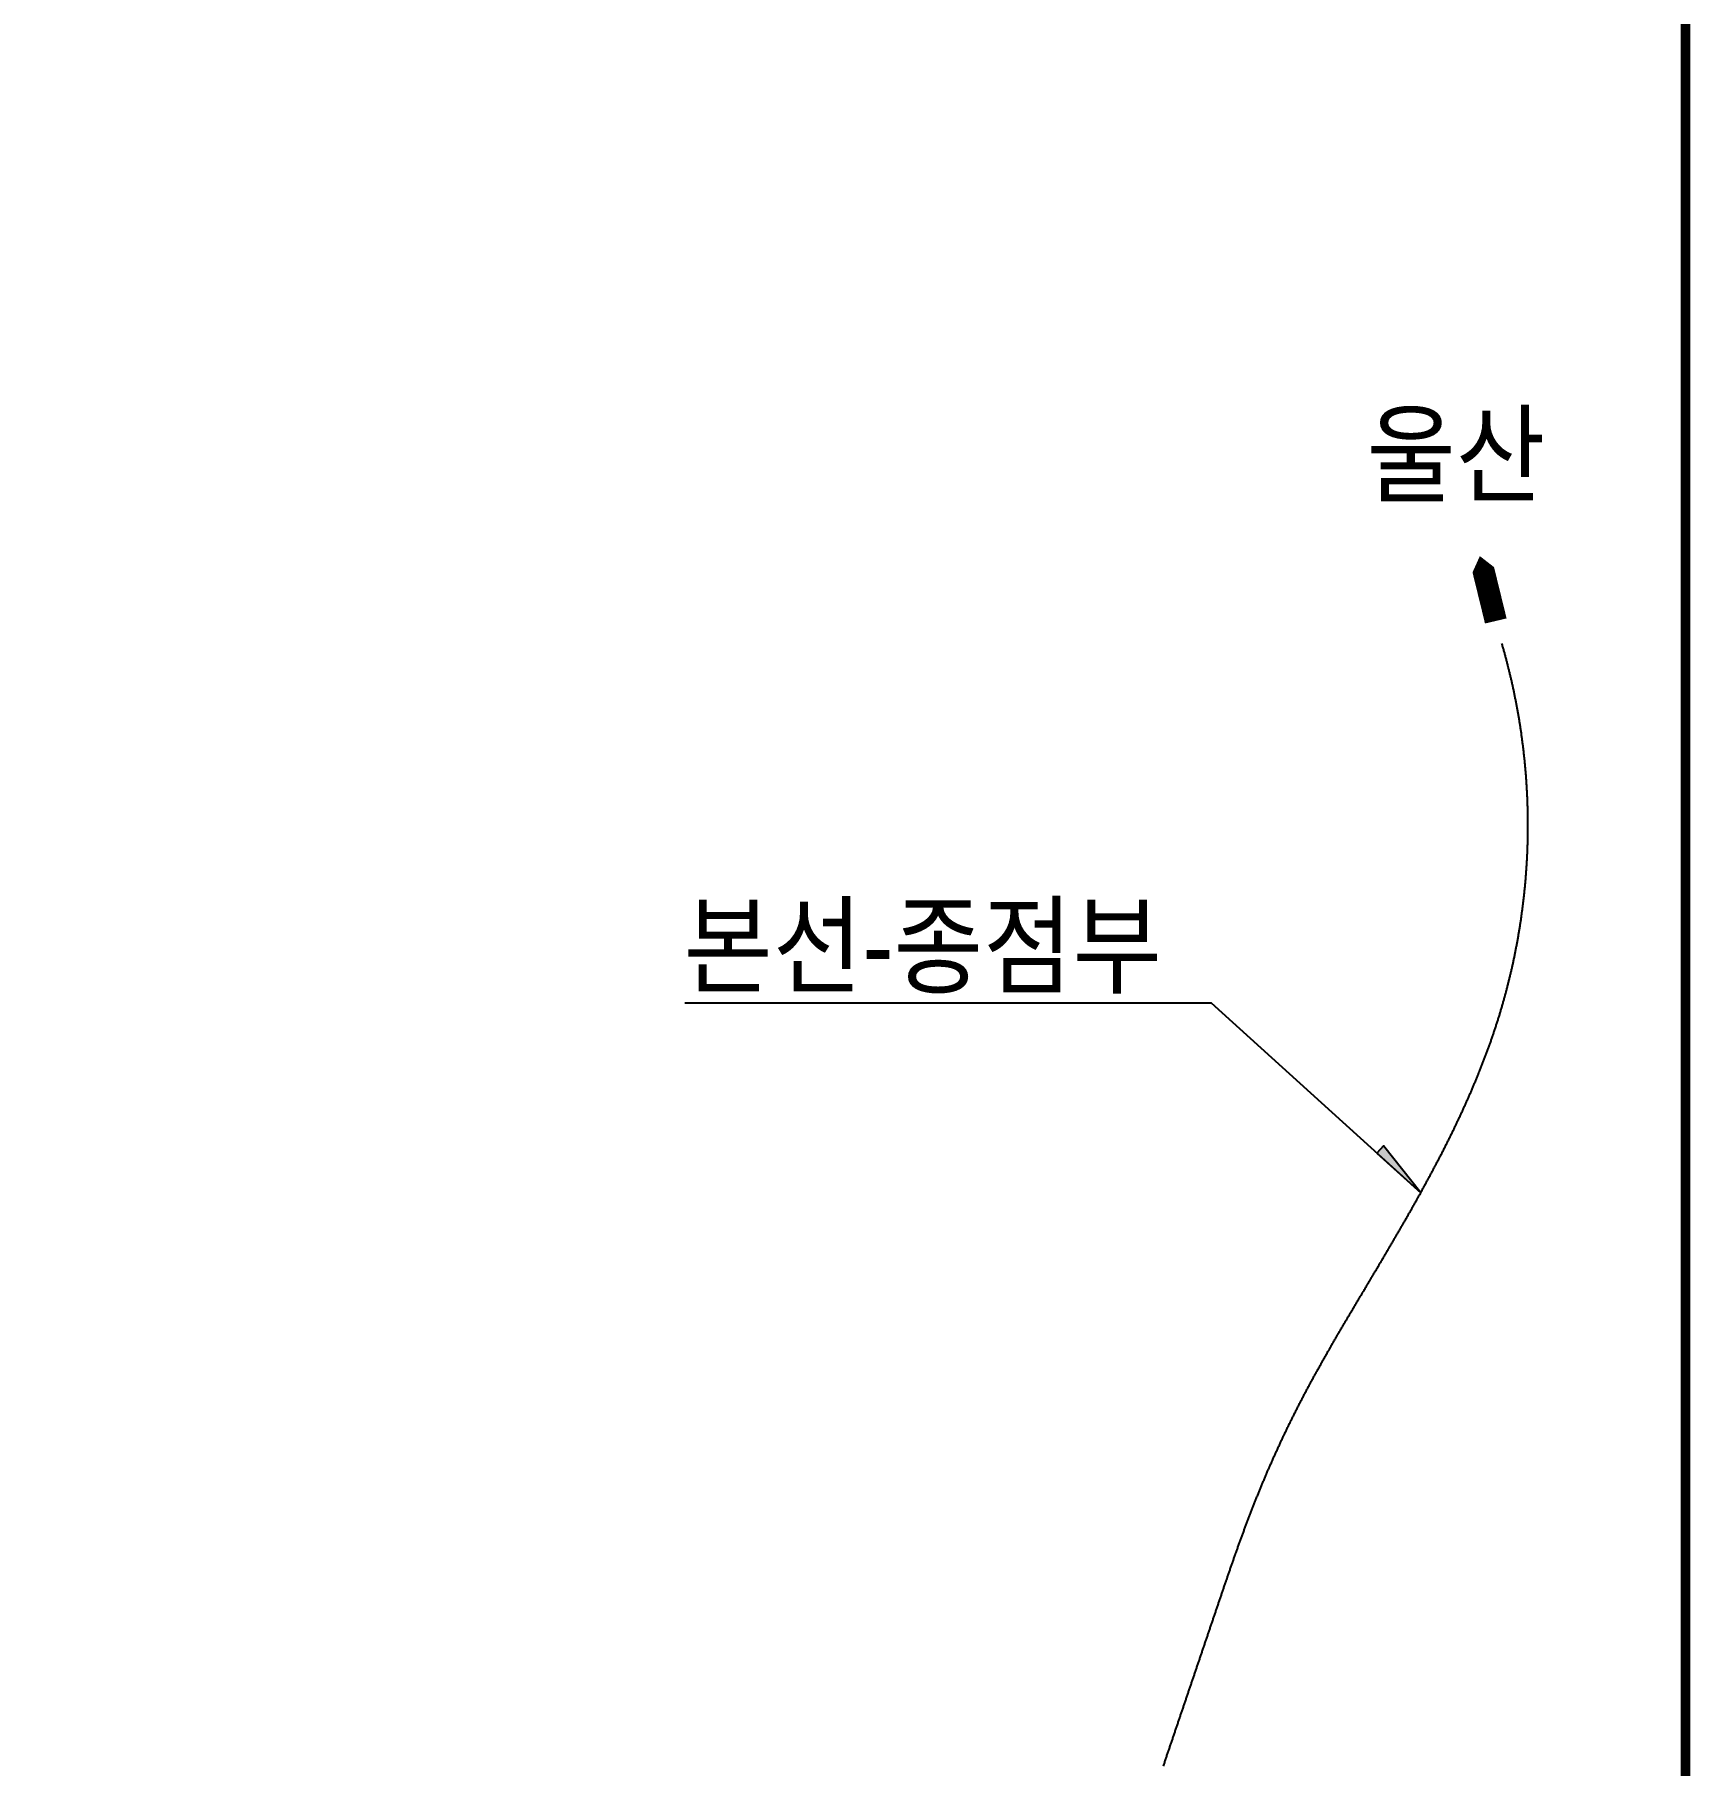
# Model space of a CAD drawing. Header units: inches. Extents: x 0 to 2523, y 0 to 1782.
# Drawn here: x 484.3 to 735, y 938.1 to 1200 of the extents above; entities that cross this region are included whole.
import ezdxf

# ---------------------------------------------------------------- set-up
doc = ezdxf.new("R2010")
doc.units = ezdxf.units.IN
doc.header["$LTSCALE"] = 12
doc.header["$MEASUREMENT"] = 0
for name, color, linetype in [('CA-ALGN-CNTL', 2, 'Continuous'), ('CA-LEAL', 1, 'Continuous'), ('CA-LEAT', 3, 'Continuous'), ('CZ-LIN1', 7, 'Continuous'), ('CZ-SYMB', 2, 'Continuous'), ('CZ-TEX3', 2, 'Continuous')]:
    doc.layers.add(name, color=color, linetype=linetype)
doc.styles.add('GHG1', font='Dotum.ttf')

msp = doc.modelspace()

# ---------------------------------------------------------------- hatches: boundary and pattern name
at = {"layer": 'CA-LEAL'}
msp.add_hatch(color=1, dxfattribs=at).paths.add_polyline_path([(694.17, 1024.77), (688.51, 1031.84), (687.54, 1030.77)])

# ---------------------------------------------------------------- linework, layer by layer
at = {"layer": 'CA-ALGN-CNTL'}
msp.add_lwpolyline([(655.22, 937.99), (655.26, 938.13), (655.31, 938.26), (655.35, 938.39), (655.4, 938.52), (655.44, 938.66), (655.48, 938.79), (655.53, 938.92), (655.57, 939.06), (655.62, 939.19), (655.66, 939.32), (655.71, 939.45), (655.75, 939.59), (655.8, 939.72), (655.84, 939.85), (655.89, 939.98), (655.93, 940.12), (655.98, 940.25), (656.02, 940.38), (656.07, 940.51), (656.11, 940.65), (656.16, 940.78), (656.2, 940.91), (656.25, 941.04), (656.29, 941.18), (656.32, 941.24), (656.34, 941.31), (656.38, 941.44), (656.43, 941.57), (656.47, 941.71), (656.52, 941.84), (656.56, 941.97), (656.61, 942.1), (656.65, 942.24), (656.7, 942.37), (656.74, 942.5), (656.79, 942.64), (656.83, 942.77), (656.88, 942.9), (656.92, 943.03), (656.97, 943.17), (657.01, 943.3), (657.06, 943.43), (657.1, 943.56), (657.15, 943.7), (657.19, 943.83), (657.24, 943.96), (657.28, 944.09), (657.33, 944.23), (657.37, 944.36), (657.42, 944.49), (657.46, 944.62), (657.51, 944.76), (657.55, 944.89), (657.6, 945.02), (657.64, 945.15), (657.69, 945.29), (657.71, 945.35), (657.73, 945.42), (657.78, 945.55), (657.82, 945.69), (657.87, 945.82), (657.91, 945.95), (657.96, 946.08), (658, 946.22), (658.05, 946.35), (658.09, 946.48), (658.14, 946.61), (658.18, 946.75), (658.23, 946.88), (658.27, 947.01), (658.31, 947.14), (658.36, 947.28), (658.4, 947.41), (658.45, 947.54), (658.49, 947.67), (658.54, 947.81), (658.58, 947.94), (658.63, 948.07), (658.67, 948.2), (658.72, 948.34), (658.76, 948.47), (658.81, 948.6), (658.85, 948.73), (658.9, 948.87), (658.94, 949), (658.99, 949.13), (659.01, 949.2), (659.03, 949.27), (659.08, 949.4), (659.12, 949.53), (659.17, 949.66), (659.21, 949.8), (659.26, 949.93), (659.3, 950.06), (659.35, 950.19), (659.39, 950.33), (659.44, 950.46), (659.48, 950.59), (659.53, 950.72), (659.57, 950.86), (659.62, 950.99), (659.66, 951.12), (659.71, 951.25), (659.75, 951.39), (659.8, 951.52), (659.84, 951.65), (659.89, 951.78), (659.93, 951.92), (659.98, 952.05), (660.02, 952.18), (660.07, 952.31), (660.11, 952.45), (660.16, 952.58), (660.2, 952.71), (660.25, 952.85), (660.29, 952.98), (660.34, 953.11), (660.38, 953.24), (660.43, 953.38), (660.47, 953.51), (660.52, 953.64), (660.56, 953.77), (660.61, 953.91), (660.65, 954.04), (660.7, 954.17), (660.74, 954.3), (660.79, 954.44), (660.83, 954.57), (660.88, 954.7), (660.92, 954.83), (660.97, 954.97), (661.01, 955.1), (661.06, 955.23), (661.1, 955.36), (661.14, 955.5), (661.19, 955.63), (661.23, 955.76), (661.28, 955.9), (661.32, 956.03), (661.37, 956.16), (661.41, 956.29), (661.46, 956.43), (661.5, 956.56), (661.55, 956.69), (661.59, 956.82), (661.64, 956.96), (661.68, 957.09), (661.73, 957.22), (661.77, 957.35), (661.82, 957.49), (661.86, 957.62), (661.91, 957.75), (661.95, 957.88), (662, 958.02), (662.04, 958.15), (662.09, 958.28), (662.13, 958.41), (662.18, 958.55), (662.22, 958.68), (662.27, 958.81), (662.31, 958.94), (662.36, 959.08), (662.4, 959.21), (662.45, 959.34), (662.49, 959.48), (662.54, 959.61), (662.58, 959.74), (662.63, 959.87), (662.67, 960.01), (662.72, 960.14), (662.76, 960.27), (662.81, 960.4), (662.85, 960.54), (662.9, 960.67), (662.94, 960.8), (662.99, 960.93), (663.03, 961.07), (663.07, 961.19), (663.08, 961.2), (663.12, 961.33), (663.17, 961.46), (663.21, 961.6), (663.26, 961.73), (663.3, 961.86), (663.35, 961.99), (663.39, 962.13), (663.44, 962.26), (663.48, 962.39), (663.53, 962.52), (663.57, 962.66), (663.62, 962.79), (663.66, 962.92), (663.71, 963.06), (663.75, 963.19), (663.8, 963.32), (663.84, 963.45), (663.89, 963.59), (663.93, 963.72), (663.98, 963.85), (664.02, 963.98), (664.07, 964.12), (664.11, 964.25), (664.16, 964.38), (664.2, 964.51), (664.25, 964.65), (664.29, 964.78), (664.34, 964.91), (664.38, 965.04), (664.43, 965.18), (664.47, 965.31), (664.52, 965.44), (664.56, 965.57), (664.61, 965.71), (664.65, 965.84), (664.7, 965.97), (664.72, 966.04), (664.75, 966.1), (664.79, 966.24), (664.84, 966.37), (664.85, 966.42), (664.88, 966.5), (664.89, 966.51), (664.92, 966.62), (664.93, 966.63), (664.97, 966.76), (665.02, 966.9), (665.06, 967.03), (665.11, 967.16), (665.16, 967.29), (665.2, 967.43), (665.25, 967.56), (665.29, 967.69), (665.34, 967.82), (665.39, 967.96), (665.43, 968.09), (665.48, 968.22), (665.52, 968.35), (665.57, 968.48), (665.62, 968.62), (665.66, 968.75), (665.7, 968.84), (665.71, 968.88), (665.76, 969.01), (665.8, 969.14), (665.82, 969.2), (665.85, 969.28), (665.89, 969.41), (665.94, 969.54), (665.99, 969.67), (666.03, 969.8), (666.08, 969.94), (666.13, 970.07), (666.17, 970.2), (666.2, 970.28), (666.22, 970.33), (666.27, 970.46), (666.32, 970.6), (666.36, 970.73), (666.41, 970.86), (666.46, 970.99), (666.5, 971.12), (666.55, 971.26), (666.6, 971.39), (666.65, 971.52), (666.69, 971.65), (666.74, 971.78), (666.79, 971.91), (666.84, 972.05), (666.88, 972.18), (666.93, 972.31), (666.98, 972.44), (667.03, 972.57), (667.08, 972.7), (667.12, 972.83), (667.17, 972.97), (667.22, 973.1), (667.27, 973.23), (667.32, 973.36), (667.37, 973.49), (667.41, 973.62), (667.46, 973.75), (667.51, 973.89), (667.56, 974.02), (667.61, 974.15), (667.66, 974.28), (667.71, 974.41), (667.76, 974.54), (667.8, 974.67), (667.85, 974.8), (667.9, 974.93), (667.95, 975.07), (668, 975.2), (668.05, 975.33), (668.1, 975.46), (668.15, 975.59), (668.2, 975.72), (668.25, 975.85), (668.3, 975.98), (668.35, 976.11), (668.4, 976.24), (668.45, 976.37), (668.5, 976.5), (668.55, 976.64), (668.6, 976.77), (668.65, 976.9), (668.7, 977.03), (668.76, 977.16), (668.81, 977.29), (668.86, 977.42), (668.91, 977.55), (668.96, 977.68), (669.01, 977.81), (669.06, 977.94), (669.11, 978.07), (669.17, 978.2), (669.22, 978.33), (669.27, 978.46), (669.32, 978.59), (669.37, 978.72), (669.43, 978.85), (669.48, 978.98), (669.48, 978.98), (669.52, 979.08), (669.53, 979.11), (669.58, 979.24), (669.64, 979.37), (669.67, 979.45), (669.69, 979.5), (669.74, 979.63), (669.77, 979.69), (669.8, 979.76), (669.85, 979.89), (669.9, 980.02), (669.95, 980.15), (670.01, 980.27), (670.06, 980.4), (670.12, 980.53), (670.17, 980.66), (670.22, 980.79), (670.28, 980.92), (670.33, 981.05), (670.39, 981.18), (670.44, 981.31), (670.49, 981.44), (670.55, 981.57), (670.6, 981.7), (670.66, 981.82), (670.71, 981.95), (670.77, 982.08), (670.8, 982.15), (670.82, 982.21), (670.88, 982.34), (670.93, 982.47), (670.99, 982.6), (671.04, 982.72), (671.08, 982.8), (671.1, 982.85), (671.16, 982.98), (671.21, 983.11), (671.27, 983.24), (671.32, 983.37), (671.38, 983.49), (671.44, 983.62), (671.49, 983.75), (671.55, 983.88), (671.61, 984.01), (671.66, 984.14), (671.72, 984.26), (671.78, 984.39), (671.83, 984.52), (671.89, 984.65), (671.95, 984.77), (672, 984.9), (672.06, 985.03), (672.12, 985.16), (672.18, 985.29), (672.24, 985.41), (672.29, 985.54), (672.35, 985.67), (672.41, 985.79), (672.44, 985.86), (672.47, 985.92), (672.53, 986.05), (672.58, 986.18), (672.64, 986.3), (672.7, 986.43), (672.76, 986.56), (672.82, 986.69), (672.88, 986.81), (672.94, 986.94), (673, 987.07), (673.06, 987.19), (673.11, 987.32), (673.17, 987.45), (673.23, 987.57), (673.29, 987.7), (673.35, 987.83), (673.41, 987.95), (673.44, 988.02), (673.47, 988.08), (673.53, 988.21), (673.59, 988.33), (673.65, 988.46), (673.71, 988.58), (673.77, 988.71), (673.84, 988.84), (673.9, 988.96), (673.96, 989.09), (674.02, 989.22), (674.08, 989.34), (674.14, 989.47), (674.2, 989.59), (674.26, 989.72), (674.32, 989.84), (674.39, 989.97), (674.45, 990.1), (674.48, 990.16), (674.51, 990.22), (674.57, 990.35), (674.63, 990.47), (674.7, 990.6), (674.76, 990.72), (674.82, 990.85), (674.88, 990.97), (674.95, 991.1), (675, 991.2), (675.01, 991.22), (675.07, 991.35), (675.13, 991.47), (675.2, 991.6), (675.26, 991.72), (675.32, 991.85), (675.39, 991.97), (675.45, 992.1), (675.51, 992.22), (675.58, 992.35), (675.64, 992.47), (675.7, 992.6), (675.77, 992.72), (675.83, 992.85), (675.86, 992.91), (675.9, 992.97), (675.96, 993.1), (676.03, 993.22), (676.09, 993.34), (676.15, 993.47), (676.21, 993.58), (676.22, 993.59), (676.28, 993.72), (676.35, 993.84), (676.41, 993.97), (676.48, 994.09), (676.54, 994.21), (676.61, 994.34), (676.67, 994.46), (676.74, 994.58), (676.81, 994.71), (676.87, 994.83), (676.94, 994.96), (676.97, 995.02), (677, 995.08), (677.07, 995.2), (677.14, 995.33), (677.2, 995.45), (677.27, 995.57), (677.33, 995.7), (677.37, 995.76), (677.4, 995.82), (677.47, 995.94), (677.53, 996.07), (677.6, 996.19), (677.67, 996.31), (677.73, 996.43), (677.8, 996.56), (677.87, 996.68), (677.94, 996.8), (678, 996.93), (678.07, 997.05), (678.14, 997.17), (678.2, 997.29), (678.23, 997.34), (678.27, 997.4), (678.27, 997.42), (678.33, 997.53), (678.34, 997.54), (678.41, 997.66), (678.48, 997.78), (678.52, 997.87), (678.54, 997.91), (678.61, 998.03), (678.68, 998.15), (678.75, 998.27), (678.82, 998.4), (678.88, 998.52), (678.95, 998.64), (679.02, 998.76), (679.09, 998.88), (679.16, 999.01), (679.23, 999.13), (679.29, 999.25), (679.36, 999.37), (679.43, 999.49), (679.5, 999.62), (679.57, 999.74), (679.64, 999.86), (679.71, 999.98), (679.78, 1000.1), (679.85, 1000.23), (679.92, 1000.35), (679.98, 1000.47), (680.05, 1000.59), (680.12, 1000.71), (680.19, 1000.83), (680.23, 1000.91), (680.26, 1000.96), (680.33, 1001.08), (680.4, 1001.2), (680.41, 1001.21), (680.44, 1001.26), (680.46, 1001.31), (680.47, 1001.32), (680.49, 1001.34), (680.54, 1001.44), (680.61, 1001.56), (680.68, 1001.68), (680.75, 1001.8), (680.82, 1001.93), (680.89, 1002.05), (680.96, 1002.17), (681.03, 1002.29), (681.1, 1002.41), (681.17, 1002.53), (681.24, 1002.65), (681.31, 1002.77), (681.38, 1002.9), (681.45, 1003.02), (681.52, 1003.14), (681.59, 1003.26), (681.66, 1003.38), (681.73, 1003.5), (681.81, 1003.62), (681.88, 1003.74), (681.95, 1003.86), (682.02, 1003.98), (682.09, 1004.1), (682.16, 1004.22), (682.23, 1004.35), (682.3, 1004.47), (682.37, 1004.59), (682.44, 1004.71), (682.51, 1004.83), (682.58, 1004.95), (682.66, 1005.07), (682.73, 1005.19), (682.8, 1005.31), (682.87, 1005.43), (682.94, 1005.55), (683.01, 1005.67), (683.05, 1005.73), (683.08, 1005.79), (683.15, 1005.91), (683.23, 1006.03), (683.3, 1006.15), (683.37, 1006.28), (683.44, 1006.4), (683.47, 1006.46), (683.51, 1006.52), (683.58, 1006.64), (683.65, 1006.76), (683.72, 1006.88), (683.72, 1006.88), (683.75, 1006.93), (683.8, 1007), (683.87, 1007.12), (683.94, 1007.24), (684.01, 1007.36), (684.08, 1007.48), (684.15, 1007.6), (684.23, 1007.72), (684.3, 1007.84), (684.37, 1007.96), (684.44, 1008.08), (684.51, 1008.2), (684.58, 1008.32), (684.58, 1008.32), (684.65, 1008.44), (684.73, 1008.56), (684.8, 1008.68), (684.87, 1008.8), (684.94, 1008.92), (685.01, 1009.04), (685.08, 1009.16), (685.16, 1009.28), (685.23, 1009.4), (685.3, 1009.52), (685.36, 1009.62), (685.37, 1009.64), (685.41, 1009.7), (685.44, 1009.76), (685.46, 1009.8), (685.49, 1009.85), (685.51, 1009.89), (685.58, 1010), (685.58, 1010), (685.59, 1010.01), (685.66, 1010.13), (685.73, 1010.25), (685.74, 1010.27), (685.8, 1010.37), (685.87, 1010.49), (685.94, 1010.61), (686.02, 1010.73), (686.05, 1010.79), (686.09, 1010.85), (686.16, 1010.97), (686.23, 1011.09), (686.3, 1011.21), (686.37, 1011.33), (686.45, 1011.45), (686.52, 1011.57), (686.59, 1011.69), (686.66, 1011.81), (686.73, 1011.93), (686.8, 1012.05), (686.88, 1012.17), (686.95, 1012.29), (687.02, 1012.41), (687.09, 1012.53), (687.16, 1012.65), (687.23, 1012.77), (687.31, 1012.89), (687.38, 1013.01), (687.45, 1013.13), (687.52, 1013.25), (687.59, 1013.37), (687.66, 1013.49), (687.73, 1013.61), (687.81, 1013.73), (687.88, 1013.86), (687.95, 1013.98), (688.02, 1014.1), (688.09, 1014.22), (688.16, 1014.34), (688.23, 1014.46), (688.31, 1014.58), (688.38, 1014.7), (688.45, 1014.82), (688.52, 1014.94), (688.59, 1015.06), (688.66, 1015.18), (688.73, 1015.3), (688.8, 1015.42), (688.88, 1015.54), (688.95, 1015.66), (689.02, 1015.78), (689.09, 1015.9), (689.16, 1016.02), (689.23, 1016.15), (689.3, 1016.27), (689.37, 1016.39), (689.44, 1016.51), (689.51, 1016.63), (689.59, 1016.75), (689.66, 1016.87), (689.73, 1016.99), (689.8, 1017.11), (689.87, 1017.23), (689.94, 1017.35), (690.01, 1017.47), (690.08, 1017.59), (690.15, 1017.72), (690.22, 1017.84), (690.29, 1017.96), (690.36, 1018.08), (690.43, 1018.2), (690.5, 1018.32), (690.57, 1018.44), (690.64, 1018.56), (690.72, 1018.68), (690.79, 1018.8), (690.86, 1018.93), (690.93, 1019.05), (691, 1019.17), (691.07, 1019.29), (691.14, 1019.41), (691.21, 1019.53), (691.28, 1019.65), (691.35, 1019.77), (691.42, 1019.89), (691.49, 1020.02), (691.56, 1020.14), (691.63, 1020.26), (691.7, 1020.38), (691.77, 1020.5), (691.84, 1020.62), (691.9, 1020.74), (691.97, 1020.87), (692.04, 1020.99), (692.11, 1021.11), (692.18, 1021.23), (692.25, 1021.35), (692.32, 1021.47), (692.39, 1021.6), (692.46, 1021.72), (692.53, 1021.84), (692.6, 1021.96), (692.67, 1022.08), (692.74, 1022.2), (692.81, 1022.33), (692.87, 1022.45), (692.94, 1022.57), (693.01, 1022.69), (693.08, 1022.81), (693.15, 1022.94), (693.22, 1023.06), (693.29, 1023.18), (693.36, 1023.3), (693.42, 1023.42), (693.49, 1023.55), (693.56, 1023.67), (693.63, 1023.79), (693.7, 1023.91), (693.73, 1023.97), (693.77, 1024.03), (693.83, 1024.16), (693.9, 1024.28), (693.97, 1024.4), (694.04, 1024.52), (694.11, 1024.65), (694.17, 1024.77), (694.24, 1024.89), (694.31, 1025.01), (694.38, 1025.14), (694.44, 1025.26), (694.51, 1025.38), (694.58, 1025.5), (694.65, 1025.63), (694.71, 1025.75), (694.78, 1025.87), (694.85, 1026), (694.91, 1026.12), (694.98, 1026.24), (695.05, 1026.36), (695.11, 1026.49), (695.18, 1026.61), (695.25, 1026.73), (695.31, 1026.86), (695.38, 1026.98), (695.45, 1027.1), (695.51, 1027.23), (695.58, 1027.35), (695.65, 1027.47), (695.71, 1027.6), (695.78, 1027.72), (695.85, 1027.84), (695.91, 1027.97), (695.98, 1028.09), (696.04, 1028.21), (696.11, 1028.34), (696.17, 1028.46), (696.24, 1028.59), (696.27, 1028.65), (696.3, 1028.71), (696.37, 1028.83), (696.44, 1028.96), (696.5, 1029.08), (696.57, 1029.2), (696.63, 1029.33), (696.7, 1029.45), (696.76, 1029.58), (696.83, 1029.7), (696.89, 1029.83), (696.95, 1029.95), (697.02, 1030.07), (697.08, 1030.2), (697.15, 1030.32), (697.21, 1030.45), (697.28, 1030.57), (697.34, 1030.7), (697.4, 1030.82), (697.47, 1030.94), (697.53, 1031.07), (697.6, 1031.19), (697.66, 1031.32), (697.72, 1031.44), (697.79, 1031.57), (697.85, 1031.69), (697.91, 1031.82), (697.98, 1031.94), (698.04, 1032.07), (698.1, 1032.19), (698.16, 1032.32), (698.23, 1032.44), (698.29, 1032.57), (698.35, 1032.69), (698.41, 1032.82), (698.48, 1032.94), (698.54, 1033.07), (698.6, 1033.2), (698.66, 1033.32), (698.72, 1033.45), (698.79, 1033.57), (698.85, 1033.7), (698.91, 1033.82), (698.97, 1033.95), (699.03, 1034.08), (699.09, 1034.2), (699.16, 1034.33), (699.22, 1034.45), (699.28, 1034.58), (699.34, 1034.71), (699.4, 1034.83), (699.46, 1034.96), (699.52, 1035.08), (699.58, 1035.21), (699.64, 1035.34), (699.7, 1035.46), (699.76, 1035.59), (699.82, 1035.72), (699.88, 1035.84), (699.94, 1035.97), (700, 1036.1), (700.06, 1036.22), (700.12, 1036.35), (700.18, 1036.48), (700.24, 1036.6), (700.3, 1036.73), (700.35, 1036.86), (700.41, 1036.98), (700.47, 1037.11), (700.53, 1037.24), (700.59, 1037.37), (700.65, 1037.49), (700.7, 1037.62), (700.76, 1037.75), (700.82, 1037.88), (700.88, 1038), (700.94, 1038.13), (700.99, 1038.26), (701.05, 1038.39), (701.11, 1038.51), (701.17, 1038.64), (701.22, 1038.77), (701.28, 1038.9), (701.34, 1039.03), (701.39, 1039.15), (701.45, 1039.28), (701.51, 1039.41), (701.56, 1039.54), (701.62, 1039.67), (701.67, 1039.79), (701.73, 1039.92), (701.78, 1040.05), (701.84, 1040.18), (701.9, 1040.31), (701.95, 1040.44), (702.01, 1040.57), (702.06, 1040.69), (702.12, 1040.82), (702.17, 1040.95), (702.22, 1041.08), (702.28, 1041.21), (702.33, 1041.34), (702.39, 1041.47), (702.44, 1041.6), (702.5, 1041.73), (702.55, 1041.86), (702.6, 1041.99), (702.66, 1042.12), (702.71, 1042.24), (702.76, 1042.37), (702.82, 1042.5), (702.87, 1042.63), (702.89, 1042.7), (702.92, 1042.76), (702.97, 1042.89), (703, 1042.97), (703.02, 1043.01), (703.03, 1043.02), (703.04, 1043.06), (703.06, 1043.1), (703.08, 1043.15), (703.13, 1043.28), (703.18, 1043.41), (703.22, 1043.52), (703.23, 1043.54), (703.29, 1043.67), (703.34, 1043.8), (703.39, 1043.93), (703.44, 1044.06), (703.49, 1044.19), (703.54, 1044.32), (703.59, 1044.46), (703.64, 1044.59), (703.69, 1044.72), (703.74, 1044.85), (703.79, 1044.98), (703.84, 1045.11), (703.89, 1045.24), (703.94, 1045.37), (703.99, 1045.5), (704.04, 1045.63), (704.09, 1045.76), (704.14, 1045.89), (704.19, 1046.03), (704.24, 1046.16), (704.28, 1046.29), (704.33, 1046.42), (704.38, 1046.55), (704.43, 1046.68), (704.48, 1046.81), (704.52, 1046.95), (704.57, 1047.08), (704.6, 1047.17), (704.61, 1047.2), (704.62, 1047.21), (704.64, 1047.26), (704.67, 1047.34), (704.71, 1047.47), (704.76, 1047.61), (704.81, 1047.74), (704.85, 1047.87), (704.9, 1048), (704.94, 1048.13), (704.99, 1048.27), (705.04, 1048.4), (705.08, 1048.53), (705.1, 1048.6), (705.13, 1048.66), (705.17, 1048.8), (705.22, 1048.93), (705.26, 1049.06), (705.31, 1049.19), (705.35, 1049.33), (705.39, 1049.46), (705.44, 1049.59), (705.48, 1049.73), (705.53, 1049.86), (705.57, 1049.99), (705.61, 1050.12), (705.66, 1050.26), (705.7, 1050.39), (705.74, 1050.52), (705.78, 1050.66), (705.83, 1050.79), (705.87, 1050.92), (705.91, 1051.06), (705.95, 1051.18), (705.95, 1051.19), (705.99, 1051.33), (706.03, 1051.46), (706.08, 1051.59), (706.12, 1051.73), (706.16, 1051.86), (706.2, 1052), (706.24, 1052.13), (706.28, 1052.26), (706.32, 1052.4), (706.36, 1052.53), (706.4, 1052.67), (706.44, 1052.8), (706.48, 1052.93), (706.52, 1053.07), (706.56, 1053.2), (706.59, 1053.34), (706.63, 1053.47), (706.67, 1053.61), (706.71, 1053.74), (706.75, 1053.88), (706.79, 1054.01), (706.82, 1054.15), (706.86, 1054.28), (706.9, 1054.42), (706.92, 1054.48), (706.93, 1054.55), (706.97, 1054.69), (707.01, 1054.82), (707.04, 1054.96), (707.06, 1055.02), (707.08, 1055.09), (707.12, 1055.23), (707.15, 1055.36), (707.18, 1055.46), (707.19, 1055.5), (707.22, 1055.63), (707.26, 1055.77), (707.29, 1055.9), (707.33, 1056.04), (707.36, 1056.18), (707.4, 1056.31), (707.43, 1056.45), (707.47, 1056.58), (707.5, 1056.72), (707.53, 1056.85), (707.57, 1056.99), (707.6, 1057.13), (707.63, 1057.26), (707.67, 1057.4), (707.7, 1057.53), (707.73, 1057.67), (707.76, 1057.81), (707.8, 1057.94), (707.83, 1058.08), (707.86, 1058.22), (707.89, 1058.35), (707.92, 1058.49), (707.95, 1058.63), (707.99, 1058.76), (708.02, 1058.9), (708.05, 1059.03), (708.08, 1059.17), (708.11, 1059.31), (708.14, 1059.44), (708.17, 1059.58), (708.2, 1059.72), (708.23, 1059.86), (708.26, 1059.99), (708.28, 1060.13), (708.31, 1060.27), (708.34, 1060.4), (708.37, 1060.54), (708.4, 1060.68), (708.43, 1060.81), (708.45, 1060.95), (708.48, 1061.09), (708.51, 1061.23), (708.54, 1061.36), (708.56, 1061.5), (708.59, 1061.64), (708.62, 1061.78), (708.64, 1061.91), (708.67, 1062.05), (708.7, 1062.19), (708.72, 1062.33), (708.75, 1062.46), (708.77, 1062.6), (708.8, 1062.74), (708.82, 1062.88), (708.85, 1063.01), (708.87, 1063.15), (708.9, 1063.29), (708.92, 1063.43), (708.95, 1063.57), (708.97, 1063.7), (708.99, 1063.84), (709.02, 1063.98), (709.04, 1064.12), (709.06, 1064.26), (709.09, 1064.39), (709.11, 1064.53), (709.13, 1064.67), (709.15, 1064.81), (709.18, 1064.95), (709.2, 1065.09), (709.22, 1065.22), (709.24, 1065.36), (709.26, 1065.5), (709.28, 1065.64), (709.31, 1065.78), (709.33, 1065.92), (709.35, 1066.05), (709.37, 1066.19), (709.39, 1066.33), (709.41, 1066.47), (709.43, 1066.61), (709.45, 1066.75), (709.47, 1066.89), (709.49, 1067.02), (709.5, 1067.16), (709.52, 1067.3), (709.54, 1067.44), (709.56, 1067.58), (709.58, 1067.72), (709.6, 1067.86), (709.61, 1068), (709.63, 1068.13), (709.65, 1068.27), (709.67, 1068.41), (709.68, 1068.55), (709.7, 1068.69), (709.72, 1068.83), (709.72, 1068.88), (709.73, 1068.97), (709.75, 1069.11), (709.77, 1069.25), (709.77, 1069.32), (709.78, 1069.39), (709.8, 1069.52), (709.81, 1069.66), (709.83, 1069.8), (709.84, 1069.94), (709.86, 1070.08), (709.87, 1070.22), (709.89, 1070.36), (709.9, 1070.5), (709.91, 1070.64), (709.93, 1070.78), (709.94, 1070.92), (709.96, 1071.06), (709.97, 1071.2), (709.97, 1071.24), (709.98, 1071.31), (709.98, 1071.34), (709.99, 1071.47), (710.01, 1071.61), (710.02, 1071.75), (710.03, 1071.89), (710.04, 1072.03), (710.06, 1072.17), (710.07, 1072.31), (710.08, 1072.45), (710.09, 1072.59), (710.1, 1072.73), (710.11, 1072.87), (710.12, 1073.01), (710.13, 1073.15), (710.14, 1073.29), (710.15, 1073.43), (710.16, 1073.57), (710.17, 1073.71), (710.18, 1073.85), (710.19, 1073.99), (710.2, 1074.13), (710.21, 1074.27), (710.22, 1074.41), (710.23, 1074.55), (710.23, 1074.69), (710.24, 1074.83), (710.25, 1074.97), (710.26, 1075.1), (710.27, 1075.24), (710.27, 1075.38), (710.28, 1075.52), (710.29, 1075.66), (710.29, 1075.8), (710.3, 1075.94), (710.31, 1076.08), (710.31, 1076.22), (710.32, 1076.36), (710.32, 1076.5), (710.33, 1076.64), (710.33, 1076.78), (710.34, 1076.92), (710.34, 1077.06), (710.35, 1077.2), (710.35, 1077.34), (710.36, 1077.48), (710.36, 1077.62), (710.36, 1077.76), (710.37, 1077.9), (710.37, 1078.04), (710.38, 1078.18), (710.38, 1078.32), (710.38, 1078.46), (710.38, 1078.6), (710.39, 1078.74), (710.39, 1078.88), (710.39, 1079.02), (710.39, 1079.16), (710.39, 1079.3), (710.4, 1079.44), (710.4, 1079.58), (710.4, 1079.72), (710.4, 1079.86), (710.4, 1080), (710.4, 1080.14), (710.4, 1080.28), (710.4, 1080.42), (710.4, 1080.56), (710.4, 1080.7), (710.4, 1080.84), (710.4, 1080.98), (710.4, 1081.12), (710.4, 1081.26), (710.39, 1081.4), (710.39, 1081.54), (710.39, 1081.68), (710.39, 1081.82), (710.39, 1081.96), (710.38, 1082.1), (710.38, 1082.24), (710.38, 1082.38), (710.38, 1082.52), (710.37, 1082.66), (710.37, 1082.8), (710.37, 1082.94), (710.36, 1083.08), (710.36, 1083.22), (710.35, 1083.36), (710.35, 1083.5), (710.35, 1083.64), (710.34, 1083.78), (710.34, 1083.92), (710.33, 1084.06), (710.33, 1084.2), (710.32, 1084.34), (710.31, 1084.48), (710.31, 1084.62), (710.3, 1084.76), (710.3, 1084.9), (710.29, 1085.04), (710.28, 1085.18), (710.28, 1085.32), (710.27, 1085.46), (710.26, 1085.6), (710.25, 1085.74), (710.25, 1085.88), (710.24, 1086.02), (710.23, 1086.16), (710.22, 1086.3), (710.21, 1086.44), (710.2, 1086.58), (710.19, 1086.72), (710.19, 1086.86), (710.18, 1087), (710.17, 1087.14), (710.16, 1087.28), (710.15, 1087.42), (710.14, 1087.56), (710.13, 1087.7), (710.12, 1087.84), (710.11, 1087.97), (710.09, 1088.11), (710.08, 1088.25), (710.07, 1088.39), (710.06, 1088.53), (710.05, 1088.67), (710.04, 1088.81), (710.02, 1088.95), (710.01, 1089.09), (710, 1089.23), (709.99, 1089.37), (709.97, 1089.51), (709.96, 1089.65), (709.95, 1089.79), (709.93, 1089.93), (709.92, 1090.07), (709.91, 1090.21), (709.89, 1090.35), (709.88, 1090.48), (709.86, 1090.62), (709.85, 1090.76), (709.83, 1090.9), (709.82, 1091.04), (709.8, 1091.18), (709.79, 1091.32), (709.77, 1091.46), (709.76, 1091.6), (709.74, 1091.74), (709.72, 1091.88), (709.71, 1092.01), (709.69, 1092.15), (709.67, 1092.29), (709.66, 1092.43), (709.64, 1092.57), (709.62, 1092.71), (709.6, 1092.85), (709.59, 1092.99), (709.57, 1093.13), (709.55, 1093.26), (709.53, 1093.4), (709.51, 1093.54), (709.49, 1093.68), (709.47, 1093.82), (709.45, 1093.96), (709.44, 1094.1), (709.42, 1094.24), (709.4, 1094.37), (709.38, 1094.51), (709.36, 1094.65), (709.33, 1094.79), (709.31, 1094.93), (709.29, 1095.07), (709.27, 1095.21), (709.25, 1095.34), (709.23, 1095.48), (709.21, 1095.62), (709.19, 1095.76), (709.16, 1095.9), (709.14, 1096.04), (709.12, 1096.17), (709.1, 1096.31), (709.07, 1096.45), (709.05, 1096.59), (709.03, 1096.73), (709, 1096.86), (708.98, 1097), (708.96, 1097.14), (708.93, 1097.28), (708.91, 1097.42), (708.88, 1097.55), (708.86, 1097.69), (708.86, 1097.69), (708.83, 1097.83), (708.81, 1097.97), (708.78, 1098.1), (708.76, 1098.24), (708.73, 1098.38), (708.71, 1098.52), (708.68, 1098.65), (708.66, 1098.79), (708.63, 1098.93), (708.6, 1099.07), (708.58, 1099.2), (708.55, 1099.34), (708.52, 1099.48), (708.49, 1099.62), (708.47, 1099.75), (708.44, 1099.89), (708.41, 1100.03), (708.38, 1100.17), (708.35, 1100.3), (708.33, 1100.44), (708.3, 1100.58), (708.27, 1100.71), (708.24, 1100.85), (708.21, 1100.99), (708.18, 1101.12), (708.15, 1101.26), (708.12, 1101.4), (708.09, 1101.53), (708.06, 1101.67), (708.03, 1101.81), (708, 1101.94), (707.97, 1102.08), (707.94, 1102.22), (707.9, 1102.35), (707.87, 1102.49), (707.84, 1102.63), (707.81, 1102.76), (707.78, 1102.9), (707.75, 1103.04), (707.71, 1103.17), (707.68, 1103.31), (707.65, 1103.44), (707.61, 1103.58), (707.58, 1103.72), (707.57, 1103.77), (707.55, 1103.85), (707.51, 1103.99), (707.48, 1104.12), (707.45, 1104.26), (707.43, 1104.33), (707.41, 1104.4), (707.38, 1104.53), (707.34, 1104.67), (707.31, 1104.8), (707.27, 1104.94), (707.24, 1105.07), (707.2, 1105.21), (707.17, 1105.34), (707.13, 1105.48), (707.1, 1105.61), (707.06, 1105.75), (707.02, 1105.89), (706.99, 1106.02), (706.95, 1106.16), (706.91, 1106.29), (706.88, 1106.43), (706.84, 1106.56), (706.8, 1106.7), (706.76, 1106.83), (706.75, 1106.9), (706.73, 1106.97), (706.69, 1107.1), (706.65, 1107.24), (706.61, 1107.37), (706.57, 1107.5), (706.54, 1107.64), (706.5, 1107.77), (706.46, 1107.91)], dxfattribs=at)
at = {"layer": 'CA-LEAL', "color": 1}
for p, q in [((662.48, 1053.44), (582.76, 1053.44)), ((694.17, 1024.77), (662.48, 1053.44))]:
    msp.add_line(p, q, dxfattribs=at)
msp.add_lwpolyline([(687.54, 1030.77), (694.17, 1024.77), (688.51, 1031.84)], close=True, dxfattribs=at)
at = {"layer": 'CZ-LIN1', "const_width": 1.5}
msp.add_lwpolyline([(263.19, 1206.23), (734.25, 1206.23), (734.25, 676.89), (263.19, 676.89)], close=True, dxfattribs=at)
at = {"layer": 'CZ-SYMB'}
msp.add_lwpolyline([(703.12, 1121.12, 0, 8.4, 0), (704.4, 1115.94, 3.36, 3.36, 0), (705.32, 1112.19, 3.36, 3.36, 0), (705.53, 1111.3, 3.36, 3.36, 0)], format="xyseb", dxfattribs=at)

# ---------------------------------------------------------------- texts
at = {"layer": 'CA-LEAT', "style": 'GHG1', "width": 0.9}
msp.add_text('본선-종점부', height=12, dxfattribs=at).set_placement((582.54, 1056.17))
at = {"layer": 'CZ-TEX3', "style": 'GHG1', "width": 0.9}
msp.add_text('울산', height=12, dxfattribs=at).set_placement((685.93, 1130.5))

doc.saveas('drawing.dxf')
